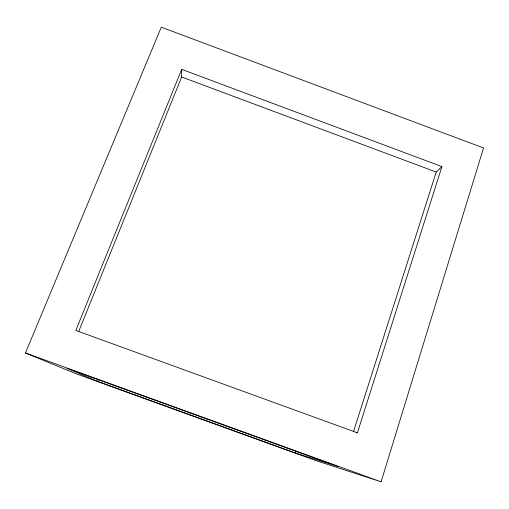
<?xml version="1.0" encoding="UTF-8"?>
<svg xmlns="http://www.w3.org/2000/svg" width="509" height="509" viewBox="0 0 509 509"><rect width="100%" height="100%" fill="white"/><g stroke="black" fill="none" stroke-linecap="round" stroke-linejoin="round"><path stroke-width="0.76" d="M78.583 331.734L181.656 76.986L181.694 69.358L441.927 166.589L357.413 432.828L356.026 432.695M381.095 481.813L483.55 147.966L161.308 27.187L25.45 352.979L76.255 373.816L315.37 460.416L381.095 481.813L25.45 352.979M353.488 431.683L436.213 172.036L441.927 166.589M295.405 453.016L97.639 381.387L66.927 368.351L338.224 466.619L295.405 453.016L295.901 451.528M97.639 381.387L98.504 379.192M181.694 69.358L75.822 330.436L357.413 432.828M181.656 76.986L436.213 172.036"/></g></svg>
